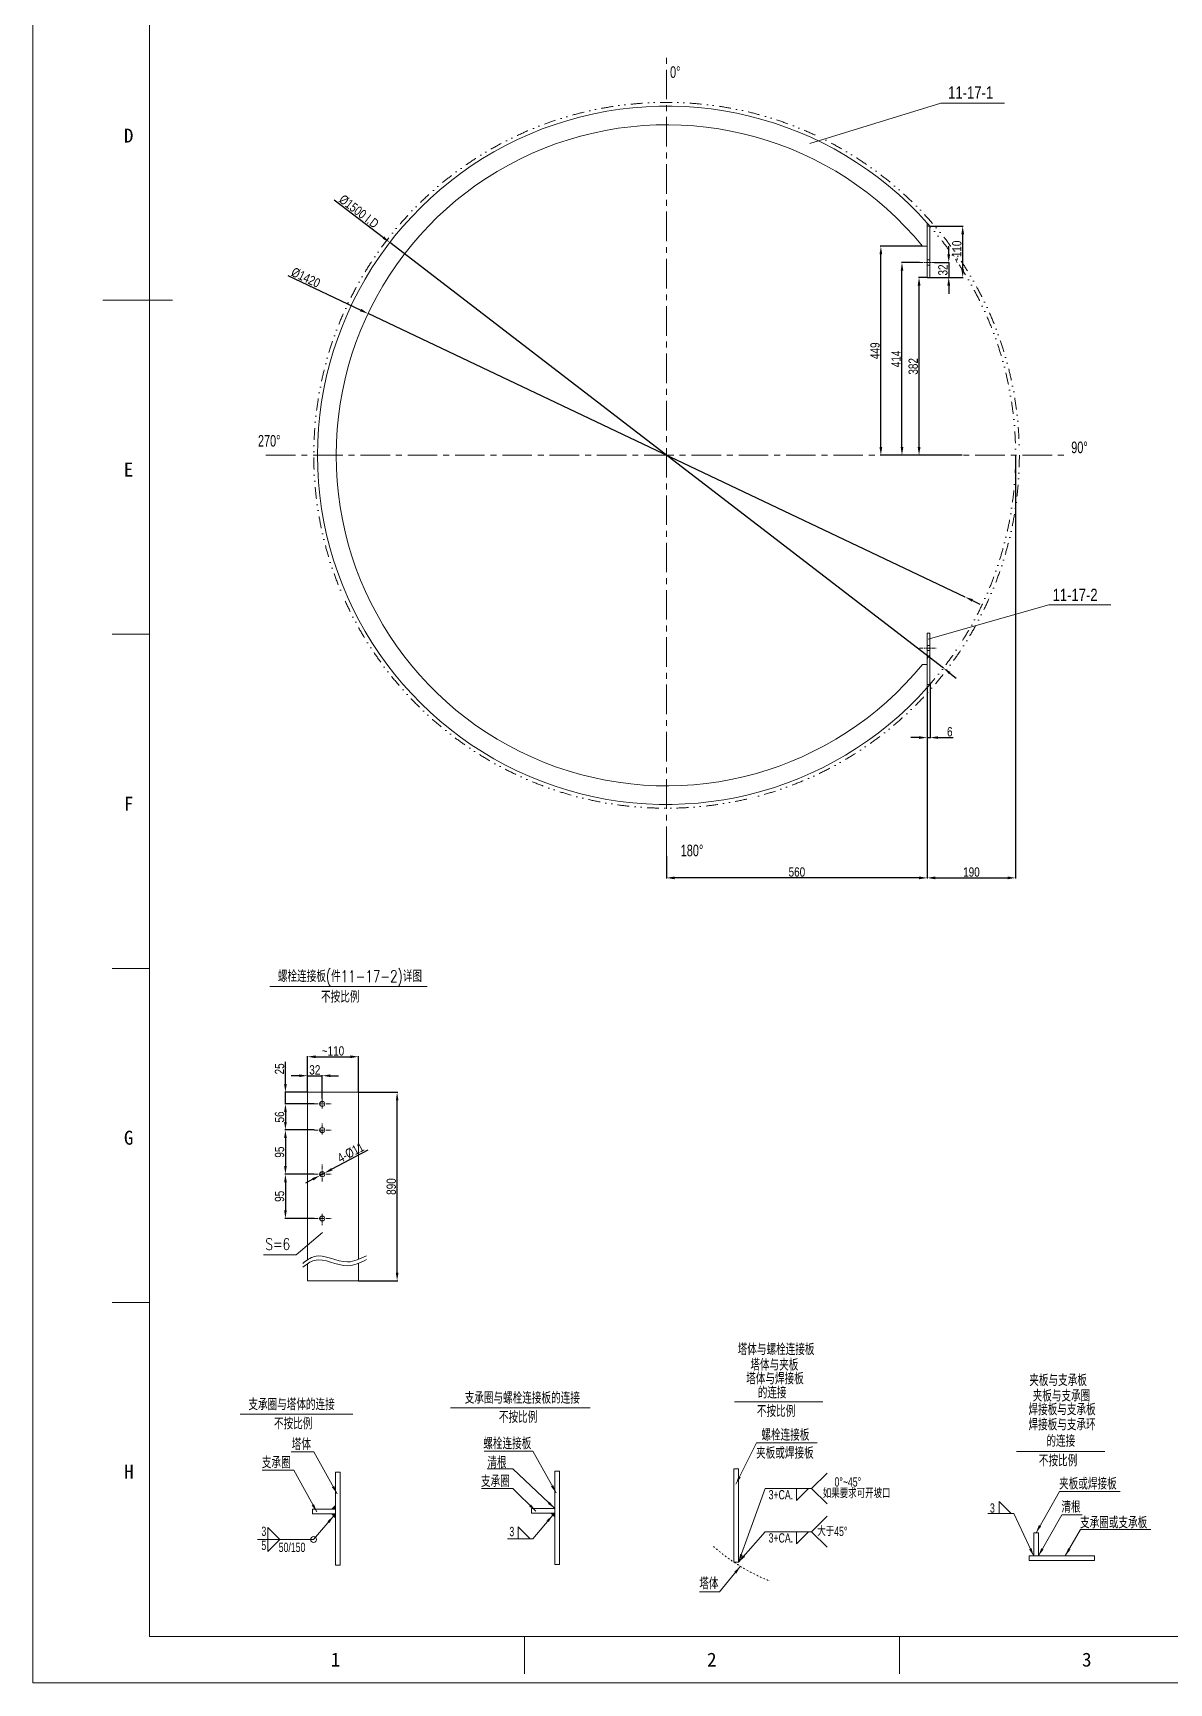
# Model space of a CAD drawing. Header units: millimetres. Extents: x 8160 to 405605, y -30951 to 80400.
# Drawn here: x 358507 to 368270, y 6802 to 20978 of the extents above; entities that cross this region are included whole.
import ezdxf

# ---------------------------------------------------------------- set-up
doc = ezdxf.new("R2010")
doc.units = ezdxf.units.MM
for name, pattern in [('CENTER', [50.8, 31.75, -6.35, 6.35, -6.35]), ('DIVIDE', [31.75, 12.7, -6.35, 0, -6.35, 0, -6.35]), ('HIDDEN', [9.525, 6.35, -3.175])]:
    doc.linetypes.add(name, pattern=pattern)
doc.layers.get('0').update_dxf_attribs({"lineweight": 13})
doc.layers.get('Defpoints').update_dxf_attribs({"lineweight": 13})
for name, color, linetype, lineweight in [('bh', 7, 'Continuous', 13), ('CENTER', 1, 'CENTER', 13), ('DIM', 7, 'Continuous', 13), ('DIVIDE', 3, 'DIVIDE', 13), ('HIDDEN', 6, 'HIDDEN', 13), ('PROFILE', 4, 'Continuous', 15), ('SEE', 2, 'Continuous', 13)]:
    doc.layers.add(name, color=color, linetype=linetype, lineweight=lineweight)
doc.styles.add('HZ', font='txt.shx', dxfattribs={"width": 0.75, "bigfont": 'tcc_hzdx.shx'})
doc.styles.add('HZDX', font='tcc_simp.shx', dxfattribs={"width": 0.8, "height": 80, "bigfont": 'hzdx.shx'})
doc.styles.add('图签', font='SimSun.ttf', dxfattribs={"height": 3})
doc.dimstyles.new('uni', dxfattribs={"dimtxt": 90, "dimasz": 70, "dimexe": 5, "dimexo": 0.625, "dimgap": 10, "dimtad": 1, "dimdec": 0, "dimdsep": 46, "dimtxsty": 'HZDX', "dimcen": 2.5, "dimadec": 0, "dimazin": 0, "dimtfac": 1, "dimtdec": 0, "dimtmove": 0, "dimatfit": 3, "dimfxl": 0, "dimarcsym": 0})

# ---------------------------------------------------------------- blocks, each defined once
blk = doc.blocks.new('*D320')
at = {"layer": 'Defpoints', "color": 0}
for p in [(366952, 17350), (366192, 15354), (366952, 13719)]:
    blk.add_point(p, dxfattribs=at)
at = {"layer": 'DIM', "color": 0, "lineweight": -2}
for p, q in [((366952, 17349), (366952, 13714)), ((366192, 15354), (366192, 13714)), ((366262, 13719), (366882, 13719))]:
    blk.add_line(p, q, dxfattribs=at)
at = {"layer": 'DIM', "color": 0}
for points in [[(366262, 13731), (366262, 13707), (366192, 13719)], [(366882, 13731), (366882, 13707), (366952, 13719)]]:
    blk.add_solid(points, dxfattribs=at)
at = {"layer": 'DIM', "color": 0, "insert": (366572, 13769), "char_height": 80, "attachment_point": 5, "style": 'HZDX'}
blk.add_mtext('190', dxfattribs=at)
blk = doc.blocks.new('*D321')
at = {"layer": 'Defpoints', "color": 0}
for p in [(366192, 15354), (363952, 13906), (363952, 13719)]:
    blk.add_point(p, dxfattribs=at)
at = {"layer": 'DIM', "color": 0, "lineweight": -2}
for p, q in [((366192, 15354), (366192, 13714)), ((363952, 13906), (363952, 13714)), ((366122, 13719), (364022, 13719))]:
    blk.add_line(p, q, dxfattribs=at)
at = {"layer": 'DIM', "color": 0}
for points in [[(364022, 13731), (364022, 13707), (363952, 13719)], [(366122, 13731), (366122, 13707), (366192, 13719)]]:
    blk.add_solid(points, dxfattribs=at)
at = {"layer": 'DIM', "color": 0, "insert": (365072, 13769), "char_height": 80, "attachment_point": 5, "style": 'HZDX'}
blk.add_mtext('560', dxfattribs=at)
blk = doc.blocks.new('*D322')
at = {"layer": 'Defpoints', "color": 0}
for p in [(366192, 15354), (366216, 15381), (366216, 14924)]:
    blk.add_point(p, dxfattribs=at)
at = {"layer": 'DIM', "color": 0, "lineweight": -2}
for p, q in [((366192, 15354), (366192, 14919)), ((366216, 15381), (366216, 14919)), ((366122, 14924), (366052, 14924)), ((366192, 14924), (366216, 14924)), ((366286, 14924), (366416, 14924))]:
    blk.add_line(p, q, dxfattribs=at)
at = {"layer": 'DIM', "color": 0}
for points in [[(366122, 14936), (366122, 14913), (366192, 14924)], [(366286, 14936), (366286, 14913), (366216, 14924)]]:
    blk.add_solid(points, dxfattribs=at)
at = {"layer": 'DIM', "color": 0, "insert": (366386, 14974), "char_height": 80, "attachment_point": 5, "style": 'HZDX'}
blk.add_mtext('6', dxfattribs=at)
blk = doc.blocks.new('*D323')
at = {"layer": 'Defpoints', "color": 0}
for p in [(366255, 19006), (366192, 18878), (366377, 18878)]:
    blk.add_point(p, dxfattribs=at)
at = {"layer": 'DIM', "color": 0, "lineweight": -2}
for p, q in [((366377, 19076), (366377, 19146)), ((366255, 19006), (366382, 19006)), ((366377, 19006), (366377, 18878)), ((366193, 18878), (366382, 18878)), ((366377, 18808), (366377, 18738))]:
    blk.add_line(p, q, dxfattribs=at)
at = {"layer": 'DIM', "color": 0}
for points in [[(366365, 19076), (366389, 19076), (366377, 19006)], [(366365, 18808), (366389, 18808), (366377, 18878)]]:
    blk.add_solid(points, dxfattribs=at)
at = {"layer": 'DIM', "color": 0, "insert": (366327, 18942), "char_height": 80, "attachment_point": 5, "rotation": 90, "style": 'HZDX'}
blk.add_mtext('32', dxfattribs=at)
blk = doc.blocks.new('*D324')
at = {"layer": 'Defpoints', "color": 0}
for p in [(365794, 19146), (366152, 19146), (366492, 17350)]:
    blk.add_point(p, dxfattribs=at)
at = {"layer": 'DIM', "color": 0, "lineweight": -2}
for p, q in [((366151, 19146), (365789, 19146)), ((365794, 17420), (365794, 19076)), ((366491, 17350), (365789, 17350))]:
    blk.add_line(p, q, dxfattribs=at)
at = {"layer": 'DIM', "color": 0}
for points in [[(365782, 19076), (365805, 19076), (365794, 19146)], [(365782, 17420), (365805, 17420), (365794, 17350)]]:
    blk.add_solid(points, dxfattribs=at)
at = {"layer": 'DIM', "color": 0, "insert": (365744, 18248), "char_height": 80, "attachment_point": 5, "rotation": 90, "style": 'HZDX'}
blk.add_mtext('449', dxfattribs=at)
blk = doc.blocks.new('*D325')
at = {"layer": 'Defpoints', "color": 0}
for p in [(361573, 19178), (366331, 15522)]:
    blk.add_point(p, dxfattribs=at)
at = {"layer": 'DIM', "color": 0, "lineweight": -2}
for p, q in [((361094, 19546), (361518, 19220)), ((366331, 15522), (361573, 19178)), ((366386, 15479), (366442, 15436))]:
    blk.add_line(p, q, dxfattribs=at)
at = {"layer": 'DIM', "color": 0}
for points in [[(361525, 19230), (361511, 19211), (361573, 19178)], [(366393, 15488), (366379, 15470), (366331, 15522)]]:
    blk.add_solid(points, dxfattribs=at)
at = {"layer": 'DIM', "color": 0, "insert": (361308, 19444), "char_height": 80, "attachment_point": 5, "rotation": 322.4569, "style": 'HZDX'}
blk.add_mtext('%%C1500 I.D', dxfattribs=at)
blk = doc.blocks.new('*D326')
at = {"layer": 'Defpoints', "color": 0}
for p in [(366216, 19318), (366497, 19318), (366216, 18878)]:
    blk.add_point(p, dxfattribs=at)
at = {"layer": 'DIM', "color": 0, "lineweight": -2}
for p, q in [((366217, 19318), (366502, 19318)), ((366497, 18948), (366497, 19248)), ((366217, 18878), (366502, 18878))]:
    blk.add_line(p, q, dxfattribs=at)
at = {"layer": 'DIM', "color": 0}
for points in [[(366485, 19248), (366509, 19248), (366497, 19318)], [(366485, 18948), (366509, 18948), (366497, 18878)]]:
    blk.add_solid(points, dxfattribs=at)
at = {"layer": 'DIM', "color": 0, "insert": (366447, 19098), "char_height": 80, "attachment_point": 5, "rotation": 90, "style": 'HZDX'}
blk.add_mtext('~110', dxfattribs=at)
blk = doc.blocks.new('*D327')
at = {"layer": 'Defpoints', "color": 0}
for p in [(361305, 12182), (360865, 11877), (361305, 11877)]:
    blk.add_point(p, dxfattribs=at)
at = {"layer": 'DIM', "color": 0, "lineweight": -2}
for p, q in [((360865, 11877), (360865, 12187)), ((360935, 12182), (361235, 12182)), ((361305, 11877), (361305, 12187))]:
    blk.add_line(p, q, dxfattribs=at)
at = {"layer": 'DIM', "color": 0}
for points in [[(360935, 12194), (360935, 12171), (360865, 12182)], [(361235, 12194), (361235, 12171), (361305, 12182)]]:
    blk.add_solid(points, dxfattribs=at)
at = {"layer": 'DIM', "color": 0, "insert": (361085, 12232), "char_height": 80, "attachment_point": 5, "style": 'HZDX'}
blk.add_mtext('~110', dxfattribs=at)
blk = doc.blocks.new('*D328')
at = {"layer": 'Defpoints', "color": 0}
for p in [(361305, 11877), (361636, 11877), (361305, 10257)]:
    blk.add_point(p, dxfattribs=at)
at = {"layer": 'DIM', "color": 0, "lineweight": -2}
for p, q in [((361305, 11877), (361641, 11877)), ((361636, 10327), (361636, 11807)), ((361305, 10257), (361641, 10257))]:
    blk.add_line(p, q, dxfattribs=at)
at = {"layer": 'DIM', "color": 0}
for points in [[(361625, 11807), (361648, 11807), (361636, 11877)], [(361625, 10327), (361648, 10327), (361636, 10257)]]:
    blk.add_solid(points, dxfattribs=at)
at = {"layer": 'DIM', "color": 0, "insert": (361586, 11067), "char_height": 80, "attachment_point": 5, "rotation": 90, "style": 'HZDX'}
blk.add_mtext('890', dxfattribs=at)
blk = doc.blocks.new('*D329')
at = {"layer": 'Defpoints', "color": 0}
for p in [(360676, 11877), (360865, 11877), (360924, 11777)]:
    blk.add_point(p, dxfattribs=at)
at = {"layer": 'DIM', "color": 0, "lineweight": -2}
for p, q in [((360676, 11947), (360676, 12140)), ((360864, 11877), (360671, 11877)), ((360923, 11777), (360671, 11777)), ((360676, 11777), (360676, 11877)), ((360676, 11707), (360676, 11637))]:
    blk.add_line(p, q, dxfattribs=at)
at = {"layer": 'DIM', "color": 0}
for points in [[(360665, 11947), (360688, 11947), (360676, 11877)], [(360665, 11707), (360688, 11707), (360676, 11777)]]:
    blk.add_solid(points, dxfattribs=at)
at = {"layer": 'DIM', "color": 0, "insert": (360626, 12078), "char_height": 80, "attachment_point": 5, "rotation": 90, "style": 'HZDX'}
blk.add_mtext('25', dxfattribs=at)
blk = doc.blocks.new('*D330')
at = {"layer": 'Defpoints', "color": 0}
for p in [(360924, 11777), (360676, 11553), (360924, 11553)]:
    blk.add_point(p, dxfattribs=at)
at = {"layer": 'DIM', "color": 0, "lineweight": -2}
for p, q in [((360923, 11777), (360671, 11777)), ((360676, 11707), (360676, 11623)), ((360923, 11553), (360671, 11553))]:
    blk.add_line(p, q, dxfattribs=at)
at = {"layer": 'DIM', "color": 0}
for points in [[(360665, 11707), (360688, 11707), (360676, 11777)], [(360665, 11623), (360688, 11623), (360676, 11553)]]:
    blk.add_solid(points, dxfattribs=at)
at = {"layer": 'DIM', "color": 0, "insert": (360626, 11665), "char_height": 80, "attachment_point": 5, "rotation": 90, "style": 'HZDX'}
blk.add_mtext('56', dxfattribs=at)
blk = doc.blocks.new('*D331')
at = {"layer": 'Defpoints', "color": 0}
for p in [(360924, 11553), (360676, 11173), (360924, 11173)]:
    blk.add_point(p, dxfattribs=at)
at = {"layer": 'DIM', "color": 0, "lineweight": -2}
for p, q in [((360923, 11553), (360671, 11553)), ((360676, 11483), (360676, 11243)), ((360923, 11173), (360671, 11173))]:
    blk.add_line(p, q, dxfattribs=at)
at = {"layer": 'DIM', "color": 0}
for points in [[(360665, 11483), (360688, 11483), (360676, 11553)], [(360665, 11243), (360688, 11243), (360676, 11173)]]:
    blk.add_solid(points, dxfattribs=at)
at = {"layer": 'DIM', "color": 0, "insert": (360626, 11363), "char_height": 80, "attachment_point": 5, "rotation": 90, "style": 'HZDX'}
blk.add_mtext('95', dxfattribs=at)
blk = doc.blocks.new('*D332')
at = {"layer": 'Defpoints', "color": 0}
for p in [(360993, 12019), (360865, 11877), (360993, 11823)]:
    blk.add_point(p, dxfattribs=at)
at = {"layer": 'DIM', "color": 0, "lineweight": -2}
for p, q in [((360795, 12019), (360725, 12019)), ((360865, 11877), (360865, 12024)), ((360865, 12019), (360993, 12019)), ((360993, 11824), (360993, 12024)), ((361063, 12019), (361133, 12019))]:
    blk.add_line(p, q, dxfattribs=at)
at = {"layer": 'DIM', "color": 0}
for points in [[(360795, 12031), (360795, 12008), (360865, 12019)], [(361063, 12031), (361063, 12008), (360993, 12019)]]:
    blk.add_solid(points, dxfattribs=at)
at = {"layer": 'DIM', "color": 0, "insert": (360929, 12069), "char_height": 80, "attachment_point": 5, "style": 'HZDX'}
blk.add_mtext('32', dxfattribs=at)
blk = doc.blocks.new('*D333')
at = {"layer": 'Defpoints', "color": 0}
for p in [(360973, 11162), (361012, 11183)]:
    blk.add_point(p, dxfattribs=at)
at = {"layer": 'DIM', "color": 0, "lineweight": -2}
for p, q in [((361385, 11381), (361074, 11216)), ((360912, 11130), (360850, 11097)), ((360973, 11162), (361012, 11183))]:
    blk.add_line(p, q, dxfattribs=at)
at = {"layer": 'DIM', "color": 0}
for points in [[(361069, 11226), (361080, 11205), (361012, 11183)], [(360906, 11140), (360917, 11119), (360973, 11162)]]:
    blk.add_solid(points, dxfattribs=at)
at = {"layer": 'DIM', "color": 0, "insert": (361237, 11359), "char_height": 80, "attachment_point": 5, "rotation": 27.9631, "style": 'HZDX'}
blk.add_mtext('4-%%C11', dxfattribs=at)
blk = doc.blocks.new('*D353')
at = {"layer": 'Defpoints', "color": 0}
for p in [(369907, 18681), (367100, 18246)]:
    blk.add_point(p, dxfattribs=at)
at = {"layer": 'DIM', "color": 0, "lineweight": -2}
blk.add_line((369491, 18616), (369838, 18670), dxfattribs=at)
at = {"layer": 'DIM', "color": 0}
blk.add_solid([(369836, 18681), (369839, 18658), (369907, 18681)], dxfattribs=at)
at = {"layer": 'DIM', "color": 0, "insert": (369600, 18684), "char_height": 80, "attachment_point": 5, "rotation": 8.7914, "style": 'HZDX'}
blk.add_mtext('R710', dxfattribs=at)
blk = doc.blocks.new('*D354')
at = {"layer": 'Defpoints', "color": 0}
for p in [(369990, 19052), (367100, 18246)]:
    blk.add_point(p, dxfattribs=at)
at = {"layer": 'DIM', "color": 0, "lineweight": -2}
blk.add_line((369464, 18905), (369922, 19033), dxfattribs=at)
at = {"layer": 'DIM', "color": 0}
blk.add_solid([(369919, 19044), (369926, 19022), (369990, 19052)], dxfattribs=at)
at = {"layer": 'DIM', "color": 0, "insert": (369570, 18987), "char_height": 80, "attachment_point": 5, "rotation": 15.5725, "style": 'HZDX'}
blk.add_mtext('R750', dxfattribs=at)
blk = doc.blocks.new('*D356')
at = {"layer": 'Defpoints', "color": 0}
for p in [(360924, 11173), (360676, 10793), (360924, 10793)]:
    blk.add_point(p, dxfattribs=at)
at = {"layer": 'DIM', "color": 0, "lineweight": -2}
for p, q in [((360923, 11173), (360671, 11173)), ((360676, 11103), (360676, 10863)), ((360923, 10793), (360671, 10793))]:
    blk.add_line(p, q, dxfattribs=at)
at = {"layer": 'DIM', "color": 0}
for points in [[(360665, 11103), (360688, 11103), (360676, 11173)], [(360665, 10863), (360688, 10863), (360676, 10793)]]:
    blk.add_solid(points, dxfattribs=at)
at = {"layer": 'DIM', "color": 0, "insert": (360626, 10983), "char_height": 80, "attachment_point": 5, "rotation": 90, "style": 'HZDX'}
blk.add_mtext('95', dxfattribs=at)
blk = doc.blocks.new('*D797')
at = {"layer": 'bh', "color": 0, "lineweight": -2}
for p, q in [((360698, 18894), (361323, 18597)), ((366518, 16132), (361386, 18567)), ((366581, 16102), (366644, 16072))]:
    blk.add_line(p, q, dxfattribs=at)
at = {"layer": 'bh', "color": 0}
for points in [[(361328, 18608), (361318, 18587), (361386, 18567)], [(366586, 16113), (366576, 16092), (366518, 16132)]]:
    blk.add_solid(points, dxfattribs=at)
at = {"layer": 'Defpoints', "color": 0}
for p in [(361386, 18567), (366518, 16132)]:
    blk.add_point(p, dxfattribs=at)
at = {"layer": 'bh', "color": 0, "insert": (360851, 18876), "char_height": 80, "attachment_point": 5, "rotation": 334.617, "style": 'HZDX'}
blk.add_mtext('%%c1420', dxfattribs=at)
blk = doc.blocks.new('*D798')
at = {"layer": 'Defpoints', "color": 0}
for p in [(366122, 18878), (366192, 18878), (366491, 17350)]:
    blk.add_point(p, dxfattribs=at)
at = {"layer": 'DIM', "color": 0, "lineweight": -2}
for p, q in [((366191, 18878), (366117, 18878)), ((366122, 17420), (366122, 18808)), ((366491, 17350), (366117, 17350))]:
    blk.add_line(p, q, dxfattribs=at)
at = {"layer": 'DIM', "color": 0}
for points in [[(366110, 18808), (366134, 18808), (366122, 18878)], [(366110, 17420), (366134, 17420), (366122, 17350)]]:
    blk.add_solid(points, dxfattribs=at)
at = {"layer": 'DIM', "color": 0, "insert": (366072, 18114), "char_height": 80, "attachment_point": 5, "rotation": 90, "style": 'HZDX'}
blk.add_mtext('382', dxfattribs=at)
blk = doc.blocks.new('*D799')
at = {"layer": 'Defpoints', "color": 0}
for p in [(365975, 19006), (366127, 19006), (366491, 17350)]:
    blk.add_point(p, dxfattribs=at)
at = {"layer": 'DIM', "color": 0, "lineweight": -2}
for p, q in [((366126, 19006), (365970, 19006)), ((365975, 17420), (365975, 18936)), ((366490, 17350), (365970, 17350))]:
    blk.add_line(p, q, dxfattribs=at)
at = {"layer": 'DIM', "color": 0}
for points in [[(365964, 18936), (365987, 18936), (365975, 19006)], [(365964, 17420), (365987, 17420), (365975, 17350)]]:
    blk.add_solid(points, dxfattribs=at)
at = {"layer": 'DIM', "color": 0, "insert": (365925, 18178), "char_height": 80, "attachment_point": 5, "rotation": 90, "style": 'HZDX'}
blk.add_mtext('414', dxfattribs=at)
blk = doc.blocks.new('bconn-3')
at = {"layer": 'DIM'}
for p, q in [((94205, 5789), (94965, 5789)), ((94868, 5044), (95001, 5177)), ((94738, 4942), (94841, 5044)), ((94738, 4942), (94738, 5044)), ((94868, 5044), (95001, 4912)), ((94868, 4673), (95001, 4806)), ((94738, 4570), (94841, 4673)), ((94738, 4570), (94738, 4673)), ((94868, 4673), (95001, 4541))]:
    blk.add_line(p, q, dxfattribs=at)
at = {"layer": 'DIVIDE'}
blk.add_arc((95130, 5812), 1681, 228.9031, 248.446, dxfattribs=at)
at = {"layer": 'PROFILE'}
for p, q in [((94201, 4412), (94201, 5212)), ((94241, 5212), (94201, 5212)), ((94241, 4412), (94241, 5212)), ((94241, 4412), (94201, 4412))]:
    blk.add_line(p, q, dxfattribs=at)
at = {"layer": 'DIM'}
for s, height, style, width, p in [('塔体与螺栓连接板', 100, 'HZ', 0.75, (94233, 6190)), ('塔体与夹板', 100, 'HZ', 0.75, (94342, 6057)), ('塔体与焊接板', 100, 'HZ', 0.75, (94306, 5939)), ('的连接', 100, 'HZ', 0.75, (94405, 5818)), ('不按比例', 100, 'HZ', 0.75, (94398, 5659)), ('螺栓连接板', 100, 'HZ', 0.75, (94437, 5455)), ('夹板或焊接板', 100, 'HZ', 0.75, (94391, 5300)), ('0%%D~45%%D', 80, 'HZDX', 0.7, (95065, 5061)), ('3+CA.', 80, 'HZDX', 0.7, (94499, 4951)), ('如果要求可开坡口', 80, 'HZDX', 0.7, (94964, 4962)), ('大于45%%D', 80, 'HZDX', 0.7, (94917, 4636)), ('3+CA.', 80, 'HZDX', 0.7, (94499, 4580)), ('塔体', 100, 'HZ', 0.75, (93903, 4179))]:
    blk.add_text(s, height=height, dxfattribs=dict(at, style=style, width=width)).set_placement(p)
at = {"layer": 'bh'}
for points in [[(94218, 5083), (94396, 5438), (94915, 5438)], [(94257, 4376), (94078, 4158), (93906, 4158)]]:
    blk.add_leader(points, dimstyle='uni', override={"dimgap": 10, "dimtad": 0}, dxfattribs=at)
at = {"layer": 'DIM'}
for points in [[(94241, 4412), (94469, 5044), (94868, 5044)], [(94241, 4412), (94469, 4673), (94868, 4673)]]:
    blk.add_leader(points, dimstyle='uni', override={"dimgap": 10, "dimtad": 0}, dxfattribs=at)
blk = doc.blocks.new('bconn-1')
at = {"layer": 'bh'}
for points in [[(95782, 8561), (95750, 8529), (95782, 8529)], [(95782, 8457), (95750, 8489), (95782, 8489)]]:
    blk.add_hatch(color=256, dxfattribs=at).paths.add_polyline_path(points)
for p, q in [((95750, 8529), (95782, 8561)), ((95750, 8489), (95782, 8457))]:
    blk.add_line(p, q, dxfattribs=at)
at = {"layer": 'DIM'}
for p, q in [((94961, 9346), (95930, 9346)), ((95198, 8372), (95301, 8269)), ((95198, 8372), (95198, 8269)), ((95198, 8167), (95301, 8269)), ((95198, 8167), (95198, 8269))]:
    blk.add_line(p, q, dxfattribs=at)
blk.add_circle((95593, 8269), 25, dxfattribs=at)
at = {"layer": 'PROFILE'}
for p, q in [((95782, 8049), (95782, 8849)), ((95822, 8849), (95782, 8849)), ((95822, 8049), (95822, 8849)), ((95582, 8489), (95582, 8529)), ((95782, 8529), (95582, 8529)), ((95782, 8489), (95582, 8489)), ((95822, 8049), (95782, 8049))]:
    blk.add_line(p, q, dxfattribs=at)
at = {"layer": 'DIM'}
for s, height, style, width, p in [('支承圈与塔体的连接', 100, 'HZ', 0.75, (95032, 9380)), ('不按比例', 100, 'HZ', 0.75, (95252, 9215)), ('塔体', 100, 'HZ', 0.75, (95405, 9038)), ('支承圈', 100, 'HZ', 0.75, (95148, 8881)), ('3', 80, 'HZDX', 0.7, (95144, 8300)), ('5', 80, 'HZDX', 0.7, (95144, 8179)), ('50/150', 80, 'HZDX', 0.7, (95293, 8162))]:
    blk.add_text(s, height=height, dxfattribs=dict(at, style=style, width=width)).set_placement(p)
at = {"layer": 'bh'}
for points in [[(95794, 8663), (95595, 9022), (95399, 9022)], [(95620, 8506), (95422, 8865), (95152, 8865)]]:
    blk.add_leader(points, dimstyle='uni', override={"dimgap": 10, "dimtad": 0}, dxfattribs=at)
at = {"layer": 'DIM'}
blk.add_leader([(95766, 8473), (95593, 8269), (95110, 8269)], dimstyle='uni', override={"dimgap": 10, "dimtad": 0}, dxfattribs=at)
blk = doc.blocks.new('bconn-2')
at = {"layer": 'bh'}
blk.add_hatch(color=256, dxfattribs=at).paths.add_polyline_path([(97291, 8457), (97259, 8489), (97291, 8489)])
blk.add_line((97259, 8489), (97291, 8457), dxfattribs=at)
at = {"layer": 'DIM'}
for p, q in [((96396, 9395), (97596, 9395)), ((96977, 8372), (97080, 8269)), ((96977, 8372), (96977, 8269))]:
    blk.add_line(p, q, dxfattribs=at)
at = {"layer": 'PROFILE'}
for p, q in [((97291, 8049), (97291, 8849)), ((97331, 8849), (97291, 8849)), ((97331, 8049), (97331, 8849)), ((97091, 8489), (97091, 8529)), ((97291, 8529), (97091, 8529)), ((97291, 8489), (97091, 8489)), ((97331, 8049), (97291, 8049))]:
    blk.add_line(p, q, dxfattribs=at)
at = {"layer": 'DIM'}
for s, height, style, width, p in [('支承圈与螺栓连接板的连接', 100, 'HZ', 0.75, (96517, 9429)), ('不按比例', 100, 'HZ', 0.75, (96811, 9264)), ('螺栓连接板', 100, 'HZ', 0.75, (96677, 9038)), ('清根', 100, 'HZ', 0.75, (96712, 8874)), ('支承圈', 100, 'HZ', 0.75, (96657, 8713)), ('3', 80, 'HZDX', 0.7, (96901, 8291))]:
    blk.add_text(s, height=height, dxfattribs=dict(at, style=style, width=width)).set_placement(p)
at = {"layer": 'bh'}
for points in [[(97302, 8663), (97103, 9022), (96683, 9022)], [(97291, 8529), (96930, 8871), (96711, 8871)], [(97129, 8506), (96930, 8702), (96661, 8702)]]:
    blk.add_leader(points, dimstyle='uni', override={"dimgap": 10, "dimtad": 0}, dxfattribs=at)
at = {"layer": 'DIM'}
blk.add_leader([(97275, 8473), (97102, 8269), (96886, 8269)], dimstyle='uni', override={"dimgap": 10, "dimtad": 0}, dxfattribs=at)
blk = doc.blocks.new('bconn-4')
at = {"layer": 'DIM'}
for p, q in [((99022, 9718), (99782, 9718)), ((98874, 9287), (98977, 9185)), ((98874, 9287), (98874, 9185))]:
    blk.add_line(p, q, dxfattribs=at)
at = {"layer": 'PROFILE'}
for p, q in [((99171, 9019), (99211, 9019)), ((99171, 8819), (99171, 9019)), ((99211, 8819), (99211, 9019)), ((99133, 8819), (99694, 8819)), ((99133, 8819), (99133, 8779)), ((99694, 8779), (99694, 8819)), ((99133, 8779), (99694, 8779))]:
    blk.add_line(p, q, dxfattribs=at)
at = {"layer": 'DIM'}
for s, height, style, width, p in [('夹板与支承板', 100, 'HZ', 0.75, (99133, 10279)), ('夹板与支承圈', 100, 'HZ', 0.75, (99162, 10145)), ('焊接板与支承板', 100, 'HZ', 0.75, (99126, 10028)), ('焊接板与支承环', 100, 'HZ', 0.75, (99126, 9898)), ('的连接', 100, 'HZ', 0.75, (99280, 9757)), ('不按比例', 100, 'HZ', 0.75, (99215, 9588)), ('夹板或焊接板', 100, 'HZ', 0.75, (99389, 9390)), ('3', 80, 'HZDX', 0.7, (98795, 9191)), ('清根', 100, 'HZ', 0.75, (99409, 9190)), ('支承圈或支承板', 100, 'HZ', 0.75, (99569, 9056))]:
    blk.add_text(s, height=height, dxfattribs=dict(at, style=style, width=width)).set_placement(p)
at = {"layer": 'bh'}
for points in [[(99191, 9019), (99394, 9374), (99913, 9374)], [(99211, 8819), (99414, 9174), (99588, 9174)], [(99442, 8819), (99573, 9047), (100177, 9047)]]:
    blk.add_leader(points, dimstyle='uni', override={"dimgap": 10, "dimtad": 0}, dxfattribs=at)
at = {"layer": 'DIM'}
blk.add_leader([(99171, 8818), (98999, 9185), (98778, 9185)], dimstyle='uni', override={"dimgap": 10, "dimtad": 0}, dxfattribs=at)

msp = doc.modelspace()

# ---------------------------------------------------------------- linework, layer by layer
at = {"color": 7}
for p, q in [((358506.8, 30561.8), (358506.8, 6801.8)), ((359506.8, 30161.8), (359506.8, 7201.8)), ((359106.8, 18681.8), (359706.8, 18681.8)), ((359506.8, 15811.8), (359186.8, 15811.8)), ((359506.8, 12941.8), (359186.8, 12941.8)), ((359506.8, 10071.8), (359186.8, 10071.8)), ((359506.8, 7201.8), (391746.8, 7201.8)), ((362730.8, 7201.8), (362730.8, 6881.8)), ((365954.8, 7201.8), (365954.8, 6881.8)), ((358506.8, 6801.8), (392146.8, 6801.8))]:
    msp.add_line(p, q, dxfattribs=at)
at = {"layer": 'CENTER', "color": 7, "ltscale": 8}
for p, q in [((363951.9, 13906.4), (363951.9, 20793.1)), ((360508.5, 17349.7), (367395.2, 17349.7))]:
    msp.add_line(p, q, dxfattribs=at)
at = {"layer": 'CENTER', "color": 7}
for p, q in [((366126.6, 19005.7), (366269.9, 19005.7)), ((366126.6, 15693.7), (366269.9, 15693.7)), ((360923.9, 11776.7), (361068.5, 11776.7)), ((360992.8, 11736.9), (360992.8, 11823.1)), ((360923.9, 11552.7), (361068.5, 11552.7)), ((360992.8, 11513.9), (360992.8, 11610.4)), ((360992.8, 11110.6), (360992.8, 11262.6)), ((360923.9, 11172.7), (361068.5, 11172.7)), ((360923.9, 10792.7), (361068.5, 10792.7)), ((360992.8, 10831.4), (360992.8, 10734.9))]:
    msp.add_line(p, q, dxfattribs=at)
at = {"layer": 'DIM', "color": 7}
for p, q in [((360543.5, 12786.7), (361895.8, 12786.7)), ((360767.8, 10480.3), (360995.4, 10672.2)), ((360487.5, 10480.3), (360767.8, 10480.3))]:
    msp.add_line(p, q, dxfattribs=at)
at = {"layer": 'DIVIDE', "color": 7, "ltscale": 8}
msp.add_circle((363951.9, 17349.7), 3032, dxfattribs=at)
msp.add_arc((363951.9, 17349.7), 3000, 318.30245, 41.69755, dxfattribs=at)
at = {"layer": 'HIDDEN', "color": 7}
msp.add_arc((363951.9, 17349.7), 2840, 322.06721, 322.86194, dxfattribs=at)
at = {"layer": 'PROFILE', "color": 7}
for p, q in [((366191.9, 19345.3), (366191.9, 18877.7)), ((366215.9, 19318.1), (366191.9, 19318.1)), ((366215.9, 19318.1), (366215.9, 18877.7)), ((366151.9, 19145.7), (366191.9, 19145.7)), ((366191.9, 19027.7), (366215.9, 19027.7)), ((366191.9, 18983.7), (366215.9, 18983.7)), ((366191.9, 18877.7), (366215.9, 18877.7)), ((366191.9, 15821.7), (366215.9, 15821.7)), ((366191.9, 15821.7), (366191.9, 15354.1)), ((366215.9, 15381.4), (366215.9, 15821.7)), ((366191.9, 15715.7), (366215.9, 15715.7)), ((366191.9, 15671.7), (366215.9, 15671.7)), ((366151.9, 15553.7), (366191.9, 15553.7)), ((366215.9, 15381.4), (366191.9, 15381.4)), ((360864.8, 11876.7), (361304.8, 11876.7)), ((360864.8, 10435.8), (360864.8, 11876.7)), ((361304.8, 10441.6), (361304.8, 11876.7)), ((360864.8, 10256.7), (360864.8, 10402.5)), ((361304.8, 10256.7), (361304.8, 10408.3)), ((360864.8, 10256.7), (361304.8, 10256.7))]:
    msp.add_line(p, q, dxfattribs=at)
for centre in [(360992.8, 11776.7), (360992.8, 11552.7), (360992.8, 11172.7), (360992.8, 10792.7)]:
    msp.add_circle(centre, 22, dxfattribs=at)
for radius, start, end in [(3000, 41.69755, 318.30245), (2840, 39.227, 320.773)]:
    msp.add_arc((363951.9, 17349.7), radius, start, end, dxfattribs=at)
at = {"layer": 'SEE', "color": 7}
for p, q in [((366309.2, 20375), (365182.9, 20027.2)), ((366856.2, 20375), (366309.2, 20375)), ((367237.5, 16064), (366200.9, 15770.2)), ((367768.7, 16064), (367237.5, 16064))]:
    msp.add_line(p, q, dxfattribs=at)
for points in [[(360826, 10407), (360924.7, 10465.9), (361210.4, 10420.2), (361373.9, 10473.2)], [(360826, 10373.7), (360924.7, 10432.6), (361210.4, 10386.9), (361373.9, 10439.9)]]:
    msp.add_spline(points, degree=3, dxfattribs=at)

# ---------------------------------------------------------------- block references
at = {"layer": 'DIM', "color": 7}
for name, p in [('bconn-3', (270330.2, 3428.4)), ('bconn-4', (267936.3, -926)), ('bconn-1', (265325.8, -234.8)), ('bconn-2', (265700, -227.9))]:
    msp.add_blockref(name, p, dxfattribs=at)

# ---------------------------------------------------------------- texts
at = {"color": 7, "style": '图签'}
for s, p in [('D', (359288.2, 20036.8)), ('E', (359287.5, 17166.8)), ('F', (359288.9, 14296.8)), ('G', (359288.2, 11426.8)), ('H', (359290.2, 8556.8)), ('1', (361065.2, 6942.7)), ('2', (364299.9, 6942.7)), ('3', (367522.5, 6942.7))]:
    msp.add_text(s, height=120, dxfattribs=at).set_placement(p)
at = {"layer": 'DIM', "color": 7, "style": 'HZ', "width": 0.75}
for s, p in [('螺栓连接板(件11-17-2)详图', (360611.6, 12824.3)), ('不按比例', (360982.6, 12647.1)), ('S=6', (360504.7, 10522.1))]:
    msp.add_text(s, height=100, dxfattribs=at).set_placement(p)
at = {"layer": 'SEE', "color": 7, "style": 'HZDX'}
for s, height, width, p in [('0%%D', 100, 0.7, (363981.9, 20592)), ('11-17-1', 104.92, 0.8, (366371.8, 20414.5)), ('270%%D', 100, 0.7, (360440.2, 17424.1)), ('90%%D', 100, 0.7, (367429.8, 17367.6)), ('11-17-2', 104.92, 0.8, (367269.4, 16098.1)), ('180%%D', 100, 0.7, (364073.7, 13904.7))]:
    msp.add_text(s, height=height, dxfattribs=dict(at, width=width)).set_placement(p)

# ---------------------------------------------------------------- dimensions: what is measured, and where the dimension line sits
at = {"layer": 'bh', "color": 7}
dim = msp.add_diameter_dim_2p(p1=(366517.7, 16132.3), p2=(361386.1, 18567.2), text='%%c1420', dimstyle='uni', dxfattribs=at)
dim.commit()
dim.dimension.update_dxf_attribs({"geometry": '*D797', "text_midpoint": (360829.8, 18831.1), "dimtype": 163})
at = {"layer": 'DIM', "color": 7}
for p1, p2, text, picture, middle in [((366330.6, 15521.7), (361573.2, 19177.8), '%%C1500 I.D', '*D325', (361308.3, 19444.4)), ((360973.4, 11162.3), (361012.3, 11183), '4-%%C11', '*D333', (361237.1, 11358.9))]:
    dim = msp.add_diameter_dim_2p(p1=p1, p2=p2, text=text, dimstyle='uni', dxfattribs=at)
    dim.commit()
    dim.dimension.update_dxf_attribs({"geometry": picture, "text_midpoint": middle})
for base, p1, p2, text, picture, middle in [((366497, 19318.1), (366215.9, 18877.7), (366215.9, 19318.1), '~110', '*D326', (366447, 19097.9)), ((365793.8, 19145.7), (366491.9, 17349.7), (366151.9, 19145.7), '449', '*D324', (365743.8, 18247.7)), ((366377.1, 18877.7), (366254.7, 19005.7), (366191.9, 18877.7), '32', '*D323', (366327.1, 18941.7)), ((365975.2, 19005.7), (366490.6, 17349.7), (366126.6, 19005.7), '414', '*D799', (365925.2, 18177.7)), ((366122, 18877.7), (366491.2, 17349.7), (366191.9, 18877.7), '382', '*D798', (366072, 18113.7)), ((360676.2, 11876.7), (360923.9, 11776.7), (360864.8, 11876.7), '25', '*D329', (360626.2, 12078.5)), ((360676.2, 11552.7), (360923.9, 11776.7), (360923.9, 11552.7), '56', '*D330', (360626.2, 11664.7)), ((361636.3, 11876.7), (361304.8, 10256.7), (361304.8, 11876.7), '890', '*D328', (361586.3, 11066.7)), ((360676.2, 11172.7), (360923.9, 11552.7), (360923.9, 11172.7), '95', '*D331', (360626.2, 11362.7)), ((360676.2, 10792.7), (360923.9, 11172.7), (360923.9, 10792.7), '95', '*D356', (360626.2, 10982.7))]:
    dim = msp.add_linear_dim(base=base, p1=p1, p2=p2, angle=90, text=text, dimstyle='uni', dxfattribs=at)
    dim.commit()
    dim.dimension.update_dxf_attribs({"geometry": picture, "text_midpoint": middle})
for mpoint, text, picture, middle in [((369989.9, 19051.9), 'R750', '*D354', (369583.6, 18938.6)), ((369906.7, 18680.6), 'R710', '*D353', (369607.5, 18634.3))]:
    dim = msp.add_radius_dim(center=(367100.1, 18246.5), mpoint=mpoint, text=text, dimstyle='uni', dxfattribs=at)
    dim.commit()
    dim.dimension.update_dxf_attribs({"geometry": picture, "text_midpoint": middle, "dimtype": 164})
for base, p1, p2, text, picture, middle in [((366951.9, 13719.1), (366191.9, 15354.1), (366951.9, 17349.7), '190', '*D320', (366571.9, 13769.1)), ((363951.9, 13719.1), (366191.9, 15354.1), (363951.9, 13906.4), '560', '*D321', (365071.9, 13769.1)), ((366215.9, 14924.4), (366191.9, 15354.1), (366215.9, 15381.4), '6', '*D322', (366385.7, 14974.4)), ((361304.8, 12182.2), (360864.8, 11876.7), (361304.8, 11876.7), '~110', '*D327', (361084.8, 12232.2)), ((360992.8, 12019.2), (360864.8, 11876.7), (360992.8, 11823.1), '32', '*D332', (360928.8, 12069.2))]:
    dim = msp.add_linear_dim(base=base, p1=p1, p2=p2, text=text, dimstyle='uni', dxfattribs=at)
    dim.commit()
    dim.dimension.update_dxf_attribs({"geometry": picture, "text_midpoint": middle})

doc.saveas('drawing.dxf')
